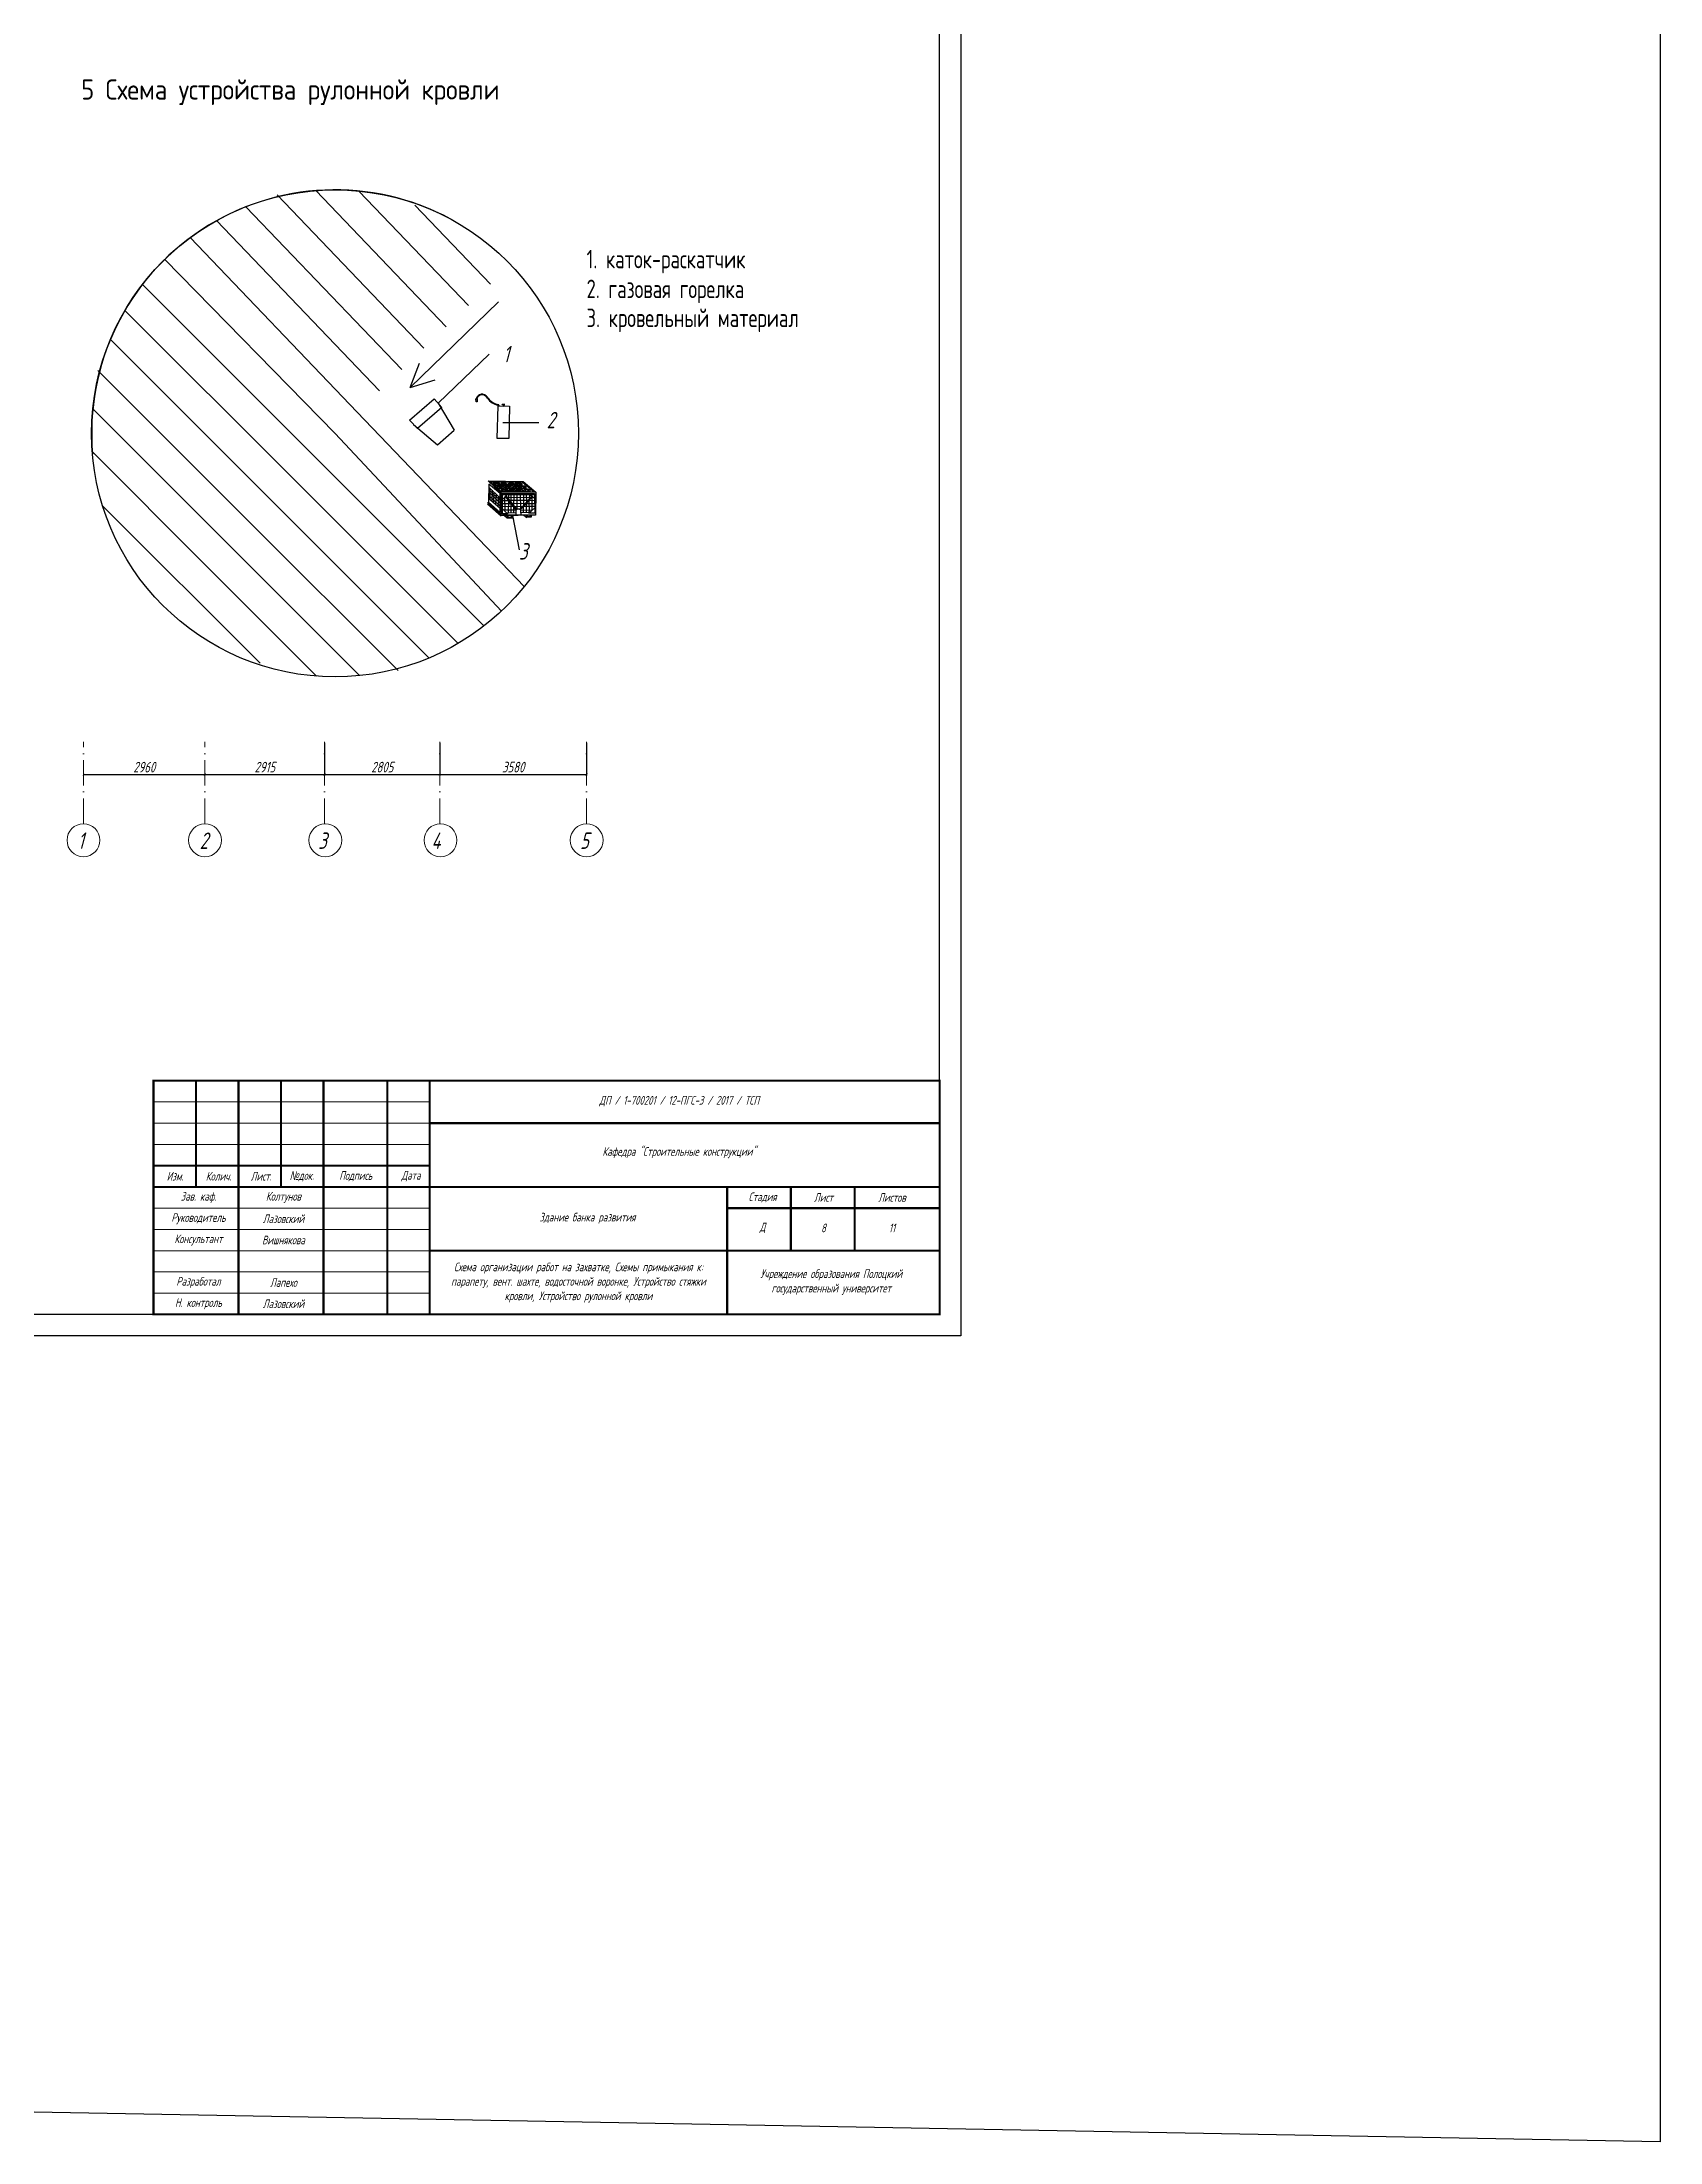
# Model space of a CAD drawing. Header units: millimetres. Extents: x 5763 to 12018931, y 39842 to 3600577.
# Drawn here: x 1169976 to 1246141, y 699059 to 797867 of the extents above; entities that cross this region are included whole.
import ezdxf

# ---------------------------------------------------------------- set-up
doc = ezdxf.new("R2010")
doc.units = ezdxf.units.MM
doc.linetypes.add('ACAD_ISO10W100', pattern=[18, 12, -3, 0, -3])
for name, color, linetype, lineweight in [('0.1 mm ISO', 7, 'Continuous', 9), ('0.4', 7, 'Continuous', 40), ('0.5 mm ISO', 7, 'Continuous', 50), ('Основная', 7, 'Continuous', 30)]:
    doc.layers.add(name, color=color, linetype=linetype, lineweight=lineweight)
doc.layers.add('KONTUR', color=7, linetype='Continuous')
doc.layers.add('Архитектура', color=7, linetype='Continuous')
doc.styles.add('MStandart', font='romans.shx', dxfattribs={"width": 0.85, "height": 3})
doc.styles.get("Standard").update_dxf_attribs({"font": 'romans.shx', "width": 0.7, "oblique": 15, "height": 500})
doc.styles.add('style1', font='romans.shx', dxfattribs={"width": 0.7})
doc.styles.add('VSSP_ROMANS07', font='romans.shx', dxfattribs={"width": 0.7, "oblique": 15, "height": 250})
doc.dimstyles.new('Копия ISO-25', dxfattribs={"dimtxt": 250, "dimasz": 100, "dimexe": 50, "dimexo": 50, "dimgap": 100, "dimtad": 1, "dimdec": 0, "dimtxsty": 'Standard', "dimblk": 'ARCHTICK', "dimcen": 50, "dimadec": 0, "dimazin": 0, "dimtfac": 1, "dimtdec": 0, "dimtmove": 0, "dimatfit": 3, "dimldrblk": 'ARCHTICK', "dimfxl": 1, "dimarcsym": 0})

# ---------------------------------------------------------------- blocks, each defined once
blk = doc.blocks.new('_ArchTick')
at = {"color": 0, "linetype": 'ByBlock', "const_width": 0.15}
blk.add_lwpolyline([(-0.5, -0.5), (0.5, 0.5)], dxfattribs=at)
blk = doc.blocks.new('*D409')
at = {"layer": 'Defpoints', "color": 0, "transparency": 16777216}
for p in [(1171927, 763399), (1177648, 763399), (1177648, 763399)]:
    blk.add_point(p, dxfattribs=at)
at = {"layer": 'Архитектура', "color": 0, "lineweight": -2, "transparency": 16777216}
for p, q in [((1171927, 763399), (1177648, 763399)), ((1171927, 763349), (1171927, 763349))]:
    blk.add_line(p, q, dxfattribs=at)
at = {"layer": 'Архитектура', "color": 0, "lineweight": -2, "transparency": 16777216, "xscale": 100, "yscale": 100, "zscale": 100, "rotation": 180}
blk.add_blockref('_ArchTick', (1171927, 763399), dxfattribs=at)
at = {"layer": 'Архитектура', "color": 0, "lineweight": -2, "transparency": 16777216, "xscale": 100, "yscale": 100, "zscale": 100}
blk.add_blockref('_ArchTick', (1177648, 763399), dxfattribs=at)
at = {"layer": 'Архитектура', "color": 0, "lineweight": 20, "transparency": 16777216, "insert": (1174787, 763749), "char_height": 500, "attachment_point": 5}
blk.add_mtext('2960', dxfattribs=at)
blk = doc.blocks.new('*D410')
at = {"layer": 'Defpoints', "color": 0, "transparency": 16777216}
for p in [(1177648, 763399), (1183281, 763399), (1183281, 763399)]:
    blk.add_point(p, dxfattribs=at)
at = {"layer": 'Архитектура', "color": 0, "lineweight": -2, "transparency": 16777216}
blk.add_line((1177648, 763399), (1183281, 763399), dxfattribs=at)
at = {"layer": 'Архитектура', "color": 0, "lineweight": -2, "transparency": 16777216, "xscale": 100, "yscale": 100, "zscale": 100, "rotation": 180}
blk.add_blockref('_ArchTick', (1177648, 763399), dxfattribs=at)
at = {"layer": 'Архитектура', "color": 0, "lineweight": -2, "transparency": 16777216, "xscale": 100, "yscale": 100, "zscale": 100}
blk.add_blockref('_ArchTick', (1183281, 763399), dxfattribs=at)
at = {"layer": 'Архитектура', "color": 0, "lineweight": 20, "transparency": 16777216, "insert": (1180464, 763749), "char_height": 500, "width": 611.53, "attachment_point": 5}
blk.add_mtext('2915', dxfattribs=at)
blk = doc.blocks.new('*D411')
at = {"layer": 'Defpoints', "color": 0, "transparency": 16777216}
for p in [(1183281, 764944), (1188699, 764944), (1188699, 763399)]:
    blk.add_point(p, dxfattribs=at)
at = {"layer": 'Архитектура', "color": 0, "lineweight": -2, "transparency": 16777216}
for p, q in [((1183281, 764894), (1183281, 763349)), ((1188699, 764894), (1188699, 763349)), ((1183281, 763399), (1188699, 763399))]:
    blk.add_line(p, q, dxfattribs=at)
at = {"layer": 'Архитектура', "color": 0, "lineweight": -2, "transparency": 16777216, "xscale": 100, "yscale": 100, "zscale": 100, "rotation": 180}
blk.add_blockref('_ArchTick', (1183281, 763399), dxfattribs=at)
at = {"layer": 'Архитектура', "color": 0, "lineweight": -2, "transparency": 16777216, "xscale": 100, "yscale": 100, "zscale": 100}
blk.add_blockref('_ArchTick', (1188699, 763399), dxfattribs=at)
at = {"layer": 'Архитектура', "color": 0, "lineweight": 20, "transparency": 16777216, "insert": (1185990, 763749), "char_height": 500, "attachment_point": 5}
blk.add_mtext('2805', dxfattribs=at)
blk = doc.blocks.new('*D412')
at = {"layer": 'Defpoints', "color": 0, "transparency": 16777216}
for p in [(1188699, 764944), (1195613, 764944), (1195613, 763399)]:
    blk.add_point(p, dxfattribs=at)
at = {"layer": 'Архитектура', "color": 0, "lineweight": -2, "transparency": 16777216}
for p, q in [((1188699, 764894), (1188699, 763349)), ((1195613, 764894), (1195613, 763349)), ((1188699, 763399), (1195613, 763399))]:
    blk.add_line(p, q, dxfattribs=at)
at = {"layer": 'Архитектура', "color": 0, "lineweight": -2, "transparency": 16777216, "xscale": 100, "yscale": 100, "zscale": 100, "rotation": 180}
blk.add_blockref('_ArchTick', (1188699, 763399), dxfattribs=at)
at = {"layer": 'Архитектура', "color": 0, "lineweight": -2, "transparency": 16777216, "xscale": 100, "yscale": 100, "zscale": 100}
blk.add_blockref('_ArchTick', (1195613, 763399), dxfattribs=at)
at = {"layer": 'Архитектура', "color": 0, "lineweight": 20, "transparency": 16777216, "insert": (1192156, 763749), "char_height": 500, "attachment_point": 5}
blk.add_mtext('3580', dxfattribs=at)

msp = doc.modelspace()

# ---------------------------------------------------------------- linework, layer by layer
for p, q in [((1246140.57295, 881636.17533), (1246140.57295, 699059.43604)), ((1187955.71367, 783462.9804), (1181046.12364, 790675.92012)), ((1189002.07823, 784465.33872), (1182862.80231, 790874.14546)), ((1190048.44279, 785467.69704), (1184887.16731, 790855.56648)), ((1186909.3491, 782460.62208), (1179576.80084, 790115.08905)), ((1191094.80735, 786470.05536), (1187526.41173, 790195.1132)), ((1184816.61998, 780455.90544), (1176955.06532, 788662.60362)), ((1185862.98454, 781458.26376), (1178195.41001, 789462.46556)), ((1183770.25542, 779453.54712), (1175755.83527, 787641.44341)), ((1183770.25542, 779453.54712), (1175755.83527, 787641.44341)), ((1182745.72287, 778428.88422), (1174709.23209, 786464.35264)), ((1191459.43851, 785646.0956), (1187310.80515, 781612.9627)), ((1181721.19032, 777404.22132), (1173882.99614, 785241.41837)), ((1180696.65777, 776379.55842), (1173200.9449, 783874.31773)), ((1187310.80515, 781612.9627), (1187753.9158, 782752.60266)), ((1188621.97011, 780871.93446), (1191033.74909, 783174.72135)), ((1179672.12522, 775354.89552), (1172608.7823, 782417.33989)), ((1187310.80515, 781612.9627), (1188479.57109, 781972.28495)), ((1178647.59267, 774330.23262), (1172371.70496, 780605.32195)), ((1187279.51072, 780074.65583), (1188442.32549, 781079.76585)), ((1188799.2687, 780666.81719), (1187651.77751, 779674.95251)), ((1188442.32549, 781079.76585), (1188799.2687, 780666.81719)), ((1188621.97011, 780871.93446), (1189377.61022, 779602.60471)), ((1190415.59182, 781077.53377), (1190393.3497, 781077.53377)), ((1190393.3497, 781077.53377), (1190463.62568, 781077.53377)), ((1190412.05848, 780940.99634), (1190393.3497, 781077.53377)), ((1190463.62568, 780940.99634), (1190412.05848, 780940.99634)), ((1190463.62568, 781077.53377), (1190463.62568, 780940.99634)), ((1190979.89409, 781106.16362), (1190938.39828, 781166.79027)), ((1191405.52636, 779205.69124), (1191443.59409, 780742.22474)), ((1191443.59409, 780742.22474), (1191444.63117, 780784.08434)), ((1191443.59409, 780742.22474), (1191989.26092, 780728.7058)), ((1191443.59409, 780742.22474), (1191691.55952, 780736.08138)), ((1191444.63117, 780784.08434), (1191478.08301, 780784.08434)), ((1191478.08301, 780784.08434), (1191469.90306, 780807.92194)), ((1191478.08301, 780784.08434), (1191477.02541, 780741.39648)), ((1191641.14209, 780806.21187), (1191641.14209, 780821.41607)), ((1191641.14209, 780821.41607), (1191770.08252, 780816.6424)), ((1191693.26502, 780804.92052), (1191641.14209, 780806.21187)), ((1191691.55952, 780736.08138), (1191693.26502, 780804.92052)), ((1191693.26502, 780804.92052), (1191722.13752, 780804.2052)), ((1191722.13752, 780804.2052), (1191720.43203, 780735.36606)), ((1191769.66472, 780805.35722), (1191722.13752, 780804.2052)), ((1191770.08252, 780816.6424), (1191769.66472, 780805.35722)), ((1191989.26092, 780728.7058), (1191951.69484, 779212.42075)), ((1184816.61998, 780455.90544), (1192678.17464, 772249.20726)), ((1187651.77751, 779674.95251), (1187279.51072, 780074.65583)), ((1187651.77751, 779674.95251), (1187466.86748, 779873.49063)), ((1187466.86748, 779873.49063), (1188588.81549, 778912.5418)), ((1188588.81549, 778912.5418), (1189377.61022, 779602.60471)), ((1191662.56435, 779961.12519), (1193363.61989, 779961.12519)), ((1183770.25542, 779453.54712), (1191606.46151, 771094.9318)), ((1191951.69484, 779212.42075), (1191405.52636, 779205.69124)), ((1177623.06013, 773305.56972), (1172346.93542, 778581.02323)), ((1182745.72287, 778428.88422), (1190782.21364, 770393.4158)), ((1181721.19032, 777404.22132), (1189559.3845, 769567.02427)), ((1172831.78506, 776047.17015), (1180246.3275, 768633.57095)), ((1180696.65777, 776379.55842), (1188192.37064, 768884.79911)), ((1179672.12522, 775354.89552), (1186735.46814, 768292.45115)), ((1192121.35612, 775590.23889), (1192445.01398, 773977.79406)), ((1178647.59267, 774330.23262), (1184923.48039, 768055.14329)), ((1177623.06013, 773305.56972), (1182899.18483, 768030.11621)), ((1246140.57295, 699059.43604), (797416.99072, 707300.74709))]:
    msp.add_line(p, q)
at = {"ltscale": 150}
msp.add_line((1212227.99966, 748997.86706), (1212227.99966, 795477.86706), dxfattribs=at)
at = {"ltscale": 100}
for radius in [11456.76, 11456.59363]:
    msp.add_circle((1183770.25542, 779453.54712), radius, dxfattribs=at)
msp.add_arc((1183770.25542, 779453.54712), 11456.59363, 61.6045100167, 184.893735519, dxfattribs=at)
for centre, radius, start, end in [((1190697.52286, 781001.92347), 291.89387, 33.7181698771, 164.9872777198), ((1190694.48862, 781002.07745), 265.33893, 22.1108671598, 163.4783799868), ((1191574.69984, 781549.4477), 776.33687, 215.1991893062, 260.3550906583), ((1191599.97173, 781573.2853), 776.33687, 216.9917284617, 260.3550906583)]:
    msp.add_arc(centre, radius, start, end)
at = {"layer": '0.1 mm ISO'}
for p, q in [((1188227.99966, 747997.86706), (1175227.99966, 747997.86706)), ((1188227.99966, 746997.86706), (1175227.99966, 746997.86706)), ((1188227.99966, 745997.86706), (1175227.99966, 745997.86706)), ((1188227.99966, 742997.86706), (1175227.99966, 742997.86706)), ((1188227.99966, 741997.86706), (1175227.99966, 741997.86706)), ((1188227.99966, 740997.86706), (1175227.99966, 740997.86706)), ((1188227.99966, 739997.86706), (1175227.99966, 739997.86706)), ((1188227.99966, 738997.86706), (1175227.99966, 738997.86706))]:
    msp.add_line(p, q, dxfattribs=at)
at = {"layer": '0.4', "color": 7, "lineweight": 25}
for p, q in [((1190978.87042, 777217.43231), (1191611.77589, 776628.53366)), ((1190978.87042, 777217.43231), (1192624.1892, 777190.84093)), ((1191017.74227, 777066.09702), (1190996.40135, 776213.66305)), ((1191008.64235, 776702.61293), (1191542.73562, 776174.81527)), ((1191011.40577, 776812.994), (1191542.73562, 776296.67813)), ((1191014.18659, 776924.07026), (1191542.73562, 776404.76649)), ((1191542.73562, 776622.36617), (1191017.74227, 777066.09702)), ((1191064.08207, 776875.04754), (1191052.01253, 776354.75977)), ((1191629.18552, 776681.65851), (1191065.56568, 777178.22259)), ((1191065.56568, 777178.22259), (1192597.2601, 777156.81836)), ((1191161.48504, 776779.34833), (1191151.68904, 776268.0583)), ((1191248.73189, 776693.62758), (1191225.6974, 776203.68371)), ((1191523.92909, 777047.51571), (1191533.21372, 776983.97413)), ((1191572.02002, 777049.04259), (1191570.76078, 776986.24014)), ((1191607.7867, 776766.67151), (1191603.74505, 776704.07224)), ((1193162.36589, 776683.52613), (1191629.18552, 776681.65851)), ((1191709.36122, 776911.66709), (1191705.3802, 776846.67595)), ((1191771.11693, 776918.64726), (1191773.8005, 776849.83199)), ((1191900.89151, 776768.1005), (1191900.99641, 776681.98962)), ((1191912.49423, 777048.01076), (1191906.70603, 776996.32021)), ((1191962.37916, 776766.35362), (1191962.48184, 776682.06451)), ((1192052.38559, 776900.56185), (1192055.92378, 776822.26275)), ((1192123.13606, 776898.96764), (1192118.24163, 776832.14665)), ((1192189.12693, 777063.89388), (1192201.39807, 776963.50295)), ((1192246.27423, 776768.08908), (1192246.3786, 776682.41034)), ((1192260.25681, 777056.18765), (1192256.86121, 776991.01986)), ((1192299.19605, 776729.71451), (1192299.2536, 776682.47475)), ((1192409.39847, 776908.97475), (1192409.70328, 776827.98714)), ((1192449.43068, 776907.11891), (1192451.29621, 776827.96536)), ((1192559.98018, 777070.60052), (1192561.99113, 776990.79822)), ((1192594.41671, 776737.40879), (1192594.48319, 776682.83438)), ((1192597.2601, 777156.81836), (1193162.36589, 776683.52613)), ((1192624.1892, 777190.84093), (1193226.70019, 776688.93459)), ((1192648.2927, 776731.37074), (1192648.35174, 776682.9)), ((1192747.933, 776913.15385), (1192748.65292, 776830.9716)), ((1192940.8833, 776760.08855), (1192940.9769, 776683.25645)), ((1193226.70019, 776688.93459), (1193209.365, 775643.04559)), ((1190950.39472, 776130.93546), (1191593.13945, 775580.00766)), ((1190952.04843, 776194.03329), (1191592.62765, 775624.41046)), ((1190996.40135, 776213.66305), (1191542.73562, 775727.26438)), ((1191001.04366, 776399.09395), (1191542.73562, 775927.91482)), ((1191004.12429, 776522.14544), (1191542.73562, 776027.84604)), ((1191357.6654, 776586.5995), (1191327.93683, 776114.75294)), ((1191463.85807, 776482.26432), (1191432.34183, 776023.93849)), ((1191542.73562, 775727.26438), (1191542.73562, 776622.36617)), ((1191592.62765, 775624.41046), (1191611.77589, 776628.53366)), ((1191592.62765, 775624.41046), (1193209.365, 775643.04559)), ((1191611.77589, 776628.53366), (1193162.95586, 776629.45403)), ((1191652.49209, 775667.6163), (1191660.49528, 776571.47916)), ((1191886.28286, 775667.6163), (1191652.49209, 775667.6163)), ((1191654.54285, 775899.22427), (1191886.28286, 775667.6163)), ((1191655.51539, 776009.06178), (1192145.42145, 776026.56328)), ((1191656.76226, 776149.88028), (1192040.27921, 776157.21489)), ((1191658.07937, 776298.63184), (1191925.15972, 776300.26439)), ((1191658.45329, 776340.86145), (1191873.04962, 776572.62393)), ((1191660.49528, 776571.47916), (1193163.22451, 776579.57256)), ((1191703.12213, 775850.67266), (1192281.8308, 775857.0586)), ((1191755.04703, 776445.18199), (1191761.6002, 775851.31796)), ((1191783.66459, 776476.08875), (1192296.89382, 775838.34102)), ((1191815.49234, 776510.46249), (1192323.84867, 775865.72003)), ((1191871.57586, 776439.33241), (1192988.61286, 776447.27227)), ((1192278.04294, 775709.99879), (1191886.28286, 775705.19624)), ((1191886.28286, 775705.19624), (1191886.28286, 775667.6163)), ((1191933.01977, 776290.49737), (1191926.92083, 775705.69442)), ((1191938.98813, 776572.97906), (1191934.09684, 776360.03777)), ((1191979.14094, 776302.90887), (1192858.30456, 776304.86576)), ((1192047.28049, 776148.51496), (1192052.69009, 775707.23621)), ((1192051.39462, 776573.58446), (1192047.50332, 776216.20565)), ((1192090.87256, 776161.20093), (1192720.18857, 776153.92666)), ((1192170.86152, 775994.951), (1192174.3703, 775708.72788)), ((1192188.98853, 776574.32552), (1192172.48126, 776057.69756)), ((1192204.47435, 776017.12109), (1192606.14063, 776029.29017)), ((1192342.83693, 775885.00708), (1192276.79888, 775817.92988)), ((1192276.79888, 775817.92988), (1192278.93828, 775632.32114)), ((1192324.99616, 776575.05803), (1192324.99616, 775885.00708)), ((1192453.61068, 775885.00708), (1192342.83693, 775885.00708)), ((1192511.12724, 775833.90084), (1192453.61068, 775885.00708)), ((1193042.34127, 776505.98898), (1192464.92001, 775874.9582)), ((1193074.64149, 776479.53036), (1192492.69846, 775850.2757)), ((1192492.82672, 776575.96193), (1192497.82929, 775910.92288)), ((1192505.84797, 775838.59173), (1193071.89522, 775850.73137)), ((1192514.37759, 775721.161), (1192511.12724, 775833.90084)), ((1192897.09825, 775725.58044), (1192514.37759, 775721.161)), ((1192514.37759, 775721.161), (1192515.37018, 775635.04634)), ((1192627.90857, 775996.47831), (1192631.07222, 775722.50852)), ((1192637.91149, 776576.74333), (1192635.47798, 776061.35129)), ((1192657.3281, 776028.28963), (1193166.17885, 776031.0302)), ((1192657.3281, 776028.28963), (1192657.3281, 776028.28963)), ((1192770.3796, 776150.53216), (1193165.52378, 776152.66032)), ((1192770.3796, 776150.53216), (1192775.30295, 775724.17402)), ((1192770.99993, 776577.46011), (1192779.03913, 776218.24108)), ((1192894.76583, 776285.03091), (1192904.15711, 775847.134)), ((1192904.15711, 775847.134), (1192897.09825, 775725.58044)), ((1192897.25001, 775697.40319), (1192897.09825, 775725.58044)), ((1193166.70162, 775933.9658), (1192897.25001, 775697.40319)), ((1193167.96785, 775698.86122), (1192897.25001, 775697.40319)), ((1192910.49804, 776302.04214), (1193164.71186, 776303.41128)), ((1192919.63954, 776578.26066), (1192913.64914, 776365.34869)), ((1192953.8881, 776578.44511), (1193164.15825, 776406.20299)), ((1193027.64844, 776428.71681), (1193028.09534, 775876.57279)), ((1193028.09534, 775876.57279), (1193028.66942, 775849.80433)), ((1193162.95586, 776629.45403), (1193167.96785, 775698.86122)), ((1193209.365, 775643.04559), (1193209.73068, 775611.32005)), ((1191593.13945, 775580.00766), (1191592.62765, 775624.41046)), ((1193209.73068, 775611.32005), (1191593.13945, 775580.00766)), ((1191749.08252, 775583.02818), (1191866.32864, 775480.2481)), ((1191866.32864, 775480.2481), (1191866.32864, 775585.29917)), ((1191866.32864, 775480.2481), (1192119.43679, 775475.9958)), ((1191908.31729, 775586.11246), (1191906.96213, 775519.63155)), ((1191906.96213, 775519.63155), (1192076.84317, 775516.65329)), ((1192076.84317, 775516.65329), (1192075.43509, 775589.34943)), ((1192119.43679, 775475.9958), (1192121.35612, 775590.23889)), ((1192661.25407, 775600.69639), (1192797.92434, 775499.79712)), ((1192797.92434, 775580.16691), (1192797.47559, 775603.33492)), ((1192797.92434, 775499.79712), (1192797.92434, 775580.16691)), ((1193005.71508, 775503.24901), (1192797.92434, 775503.24901)), ((1192826.01784, 775603.88776), (1192826.07197, 775537.78244)), ((1192826.07197, 775537.78244), (1192959.65055, 775537.78244)), ((1192959.65055, 775537.78244), (1192959.65055, 775606.47615)), ((1192999.81437, 775607.2541), (1193005.71508, 775503.24901))]:
    msp.add_line(p, q, dxfattribs=at)
for points in [[(1191325.51363, 777038.50048), (1191312.09319, 777053.70412), (1191309.408, 777082.32651), (1191312.98917, 777090.37611), (1191329.09204, 777100.21473), (1191343.40846, 777110.94684), (1191360.40732, 777116.31185), (1191389.04016, 777112.73587), (1191404.24981, 777105.57975), (1191416.77702, 777097.53015), (1191430.19746, 777085.9025), (1191435.56509, 777078.74845), (1191441.82869, 777067.1208), (1191439.1435, 777036.71145), (1191427.51227, 777019.71878), (1191405.14579, 777015.24517), (1191372.93453, 777017.92975), (1191362.19928, 777022.40129), (1191348.77609, 777025.97934), (1191312.98917, 777030.45088), (1191291.51316, 777039.39396), (1191282.56712, 777063.54274), (1191282.56712, 777077.85291), (1191290.61994, 777090.37611), (1191304.04037, 777102.00169), (1191322.83119, 777110.94684), (1191350.5653, 777117.2074), (1191371.14533, 777117.2074), (1191411.4094, 777120.78546), (1191440.93547, 777112.73587), (1191444.51388, 777110.05129), (1191457.93432, 777101.10821), (1191471.35476, 777079.64193), (1191472.25074, 777067.1208), (1191452.5667, 777035.81797), (1191443.6179, 777024.19031), (1191397.9862, 777014.35169), (1191355.0397, 777008.9846), (1191312.98917, 777015.24517), (1191287.04152, 777017.92975), (1191269.14668, 777025.97934), (1191248.56665, 777043.86756), (1191236.0422, 777073.38137), (1191240.51384, 777110.94684), (1191257.51545, 777129.72854), (1191289.72395, 777140.46064), (1191316.56759, 777140.46064), (1191346.98688, 777141.35619), (1191394.40779, 777143.14522), (1191465.09115, 777137.77813), (1191472.25074, 777134.20007), (1191484.7752, 777126.15048), (1191504.45924, 777107.36878), (1191510.72285, 777096.63667), (1191519.67165, 777085.00902), (1191525.03927, 777077.85291), (1191524.14329, 777051.02161), (1191523.25006, 777028.66185), (1191516.98646, 777015.24517), (1191499.09162, 777003.61959), (1191479.40758, 776993.78096), (1191392.61858, 776978.57525), (1191329.09204, 776986.62485), (1191298.67275, 776995.56999), (1191275.4344, 776993.32267)], [(1191507.72062, 776849.27707), (1191444.25474, 776864.24493), (1191426.42606, 776881.35343), (1191418.58277, 776907.01617), (1191414.30411, 776931.25182), (1191416.44344, 776941.23108), (1191425.71479, 776956.91249), (1191447.81937, 776969.03238), (1191487.04135, 776976.15954), (1191502.72793, 776979.72312), (1191518.41727, 776981.86169), (1191552.6438, 776986.13881), (1191576.17644, 776986.13881), (1191609.6917, 776984.00025), (1191631.085, 776979.01165), (1191651.053, 776977.58456), (1191668.16489, 776974.02098), (1191677.43624, 776968.31884), (1191695.97618, 776951.92389), (1191707.38687, 776934.10392), (1191710.23747, 776923.41111), (1191708.81217, 776907.01617), (1191705.24754, 776874.93774), (1191681.00087, 776860.68135), (1191658.18227, 776855.69275), (1191628.23164, 776847.84998), (1191569.75845, 776842.14784), (1191516.27794, 776843.57286), (1191505.58129, 776848.56353)], [(1191490.76863, 776918.24465), (1191495.85781, 776945.71503), (1191522.321, 776958.9435), (1191544.71229, 776958.9435), (1191609.85159, 776963.01173), (1191633.26017, 776942.66437), (1191637.33207, 776922.31495), (1191628.17099, 776906.03582), (1191605.7797, 776889.75669), (1191573.21005, 776885.68639), (1191548.78419, 776883.65331), (1191510.10531, 776889.75669), (1191488.73131, 776906.03582), (1191490.76863, 776919.26222)], [(1191691.08826, 777019.61743), (1191662.40855, 777045.55732), (1191656.94443, 777055.11466), (1191667.87266, 777089.24685), (1191708.84525, 777087.88181), (1191742.98907, 777086.5147), (1191760.74331, 777078.32446), (1191775.76825, 777075.59439), (1191788.05837, 777060.57482), (1191786.69372, 777045.55732), (1191781.22961, 777038.73212), (1191741.62167, 777026.4447), (1191722.50278, 777018.25239), (1191676.06608, 777020.98247), (1191637.82554, 777031.90485), (1191622.80061, 777045.55732), (1191622.80061, 777060.57482), (1191636.45814, 777093.34197), (1191648.75102, 777108.35947), (1191674.70143, 777116.55177), (1191691.08826, 777120.64689), (1191726.59949, 777126.10911), (1191747.08578, 777117.91681), (1191763.47537, 777113.82169), (1191777.1329, 777112.45458), (1191807.18001, 777105.62939), (1191820.83754, 777100.16923), (1191826.30166, 777098.80212), (1191829.03096, 777094.70701), (1191861.81013, 777060.57482), (1191864.54219, 777049.6545), (1191854.98137, 777016.88735), (1191842.69125, 777001.86985), (1191818.10549, 776995.04259), (1191794.88713, 776984.12021), (1191758.01125, 776981.39013), (1191708.84525, 776981.39013), (1191660.54978, 776976.39772), (1191629.62937, 777015.52231), (1191606.41102, 777038.73212), (1191573.6346, 777045.55732), (1191574.99925, 777070.13216), (1191596.8502, 777100.16923), (1191632.36143, 777120.64689), (1191673.33402, 777120.64689)], [(1191625.13568, 776753.66227), (1191605.18421, 776784.88237), (1191613.86008, 776796.15636), (1191634.67996, 776822.17277), (1191658.10232, 776835.182), (1191690.20054, 776843.85414), (1191717.09656, 776848.18917), (1191730.10898, 776849.05577), (1191754.39975, 776849.92443), (1191769.14625, 776849.92443), (1191873.25114, 776824.77461), (1191903.6153, 776790.95266), (1191898.41033, 776759.73256), (1191886.26356, 776733.71615), (1191855.03375, 776725.04401), (1191806.4522, 776708.5684), (1191775.21963, 776705.09789), (1191720.5647, 776707.69974), (1191672.85157, 776723.31083), (1191641.619, 776727.64586), (1191612.99167, 776748.45857), (1191607.7867, 776766.67151)], [(1191685.86399, 776751.06042), (1191667.6466, 776769.27336), (1191668.51225, 776789.21948), (1191674.58564, 776800.49346), (1191688.46647, 776819.57092), (1191716.22815, 776824.77461), (1191745.72389, 776823.90802), (1191767.41218, 776826.50987), (1191793.43978, 776825.64121), (1191815.99372, 776823.03936), (1191839.41884, 776817.83773), (1191847.22629, 776811.76538), (1191855.03375, 776794.4211), (1191851.56285, 776762.33441), (1191830.74297, 776751.06042), (1191800.37882, 776744.12354), (1191766.54376, 776741.52169), (1191745.72389, 776742.38829), (1191701.4789, 776743.25695), (1191687.59806, 776750.19383)], [(1191870.83061, 776884.82807), (1191844.03384, 776901.97172), (1191846.17868, 776921.25601), (1191856.89463, 776937.32831), (1191872.9727, 776951.25792), (1191899.76946, 776960.90006), (1191926.56623, 776958.75736), (1191952.29058, 776953.40062), (1191960.86444, 776945.8991), (1191965.15137, 776930.90022), (1191963.00653, 776910.54252), (1191957.64993, 776894.47021), (1191941.57187, 776880.54268), (1191916.91995, 776877.32863), (1191887.97833, 776877.32863), (1191846.17868, 776876.25728), (1191823.66885, 776886.97077), (1191796.87208, 776912.68522), (1191802.23143, 776939.47101), (1191811.87772, 776957.68601), (1191824.74127, 776957.68601), (1191886.90867, 776988.7572), (1191919.06203, 776983.40046), (1191948.00089, 776982.32911), (1191965.15137, 776981.25776), (1192010.16829, 776975.90101), (1192039.10714, 776953.40062), (1192048.75618, 776939.47101), (1192051.97069, 776924.47212), (1192049.82585, 776893.39886), (1192023.03184, 776875.18593), (1191986.58879, 776862.32767), (1191943.71396, 776855.89958), (1191901.91431, 776853.75688), (1191853.68013, 776854.82823), (1191815.09499, 776874.11251), (1191782.93886, 776898.75561), (1191769.00565, 776938.39966), (1191782.93886, 776964.11411), (1191799.03896, 776985.90702), (1191833.53974, 776998.38259), (1191907.27366, 776996.25665)], [(1192003.17411, 777035.88829), (1191998.53154, 777038.78796), (1191997.3709, 777057.9316), (1191997.3709, 777073.01322), (1192006.07709, 777081.1352), (1192034.51144, 777086.93662), (1192055.40299, 777089.8363), (1192081.51606, 777089.25719), (1192098.92569, 777085.77634), (1192109.37146, 777083.45577), (1192120.39618, 777078.81464), (1192126.19939, 777071.85501), (1192127.36004, 777061.99156), (1192125.62045, 777050.9699), (1192115.17467, 777039.36914), (1192084.41904, 777021.38578), (1192073.97327, 777019.64639), (1192049.01809, 777018.4861), (1192015.36223, 777017.32582), (1191981.12467, 777020.2255), (1191963.71504, 777033.56772), (1191961.39376, 777062.57274), (1191970.67889, 777084.61606), (1192007.23773, 777101.43913), (1192032.77186, 777110.71933), (1192063.52749, 777115.94164), (1192100.66527, 777120.58071), (1192126.78109, 777121.16188), (1192140.1271, 777118.84131), (1192161.01865, 777107.24055), (1192170.30379, 777102.01824), (1192180.74956, 777088.09691), (1192185.39213, 777076.49407), (1192191.19534, 777041.10853), (1192184.81043, 777021.38578), (1192138.96645, 777003.9836), (1192120.39618, 776998.18218), (1192071.07028, 776983.10056), (1192006.9983, 776977.04883), (1191970.09719, 776994.12222), (1191935.85964, 777013.84497), (1191914.96808, 777039.36914), (1191913.2285, 777065.47241), (1191935.27794, 777092.15686), (1191953.84821, 777103.7597), (1191978.22169, 777111.30051), (1192031.61121, 777125.80301), (1192067.00941, 777128.12358), (1192096.6044, 777128.12358), (1192116.91426, 777126.9633)], [(1192050.55091, 776726.2043), (1192022.28473, 776748.81018), (1192024.17042, 776765.76355), (1192034.5335, 776784.60109), (1192048.66796, 776795.90403), (1192063.74252, 776801.55447), (1192077.87699, 776801.55447), (1192106.14317, 776802.49759), (1192133.4665, 776802.49759), (1192152.31246, 776801.55447), (1192165.50408, 776794.01986), (1192171.15566, 776788.36943), (1192171.15566, 776749.75122), (1192163.61838, 776732.79785), (1192124.04628, 776722.43803), (1192088.24006, 776720.55386), (1192032.65055, 776721.49491), (1192010.97881, 776722.43803), (1191985.53842, 776731.8568), (1191966.69522, 776752.57851), (1191963.86667, 776783.66004), (1191982.71263, 776804.37969), (1192006.26732, 776814.74157), (1192043.01363, 776822.27618), (1192056.20524, 776822.27618), (1192099.54874, 776831.69495), (1192145.71527, 776827.92661), (1192188.11592, 776819.45096), (1192216.3821, 776812.85741), (1192233.34235, 776803.43864), (1192242.76533, 776788.36943), (1192242.76533, 776742.21662), (1192234.2852, 776723.37908), (1192212.61346, 776712.07614), (1192184.34728, 776703.60049), (1192126.88314, 776682.26478), (1192076.93414, 776692.29755), (1192031.7077, 776704.54154), (1192009.09311, 776708.30987), (1192003.44153, 776713.96031)], [(1192212.3488, 776883.70502), (1192181.17136, 776910.71625), (1192190.52542, 776929.41522), (1192202.9975, 776939.804), (1192238.33229, 776955.3882), (1192260.15566, 776955.3882), (1192275.74576, 776951.23103), (1192302.76583, 776942.92084), (1192315.23791, 776939.804), (1192320.43461, 776910.71625), (1192318.35593, 776889.9387), (1192304.84451, 776878.51166), (1192285.09706, 776875.39482), (1192230.01757, 776865.00605), (1192188.44674, 776861.88921), (1192127.13122, 776876.43308), (1192122.97386, 776897.21063), (1192134.40659, 776926.29838), (1192163.50535, 776954.34787), (1192202.9975, 776963.69839), (1192247.68634, 776968.89381), (1192290.29376, 776970.97033), (1192324.58921, 776969.93207), (1192350.5727, 776969.93207), (1192383.82881, 776965.77697), (1192404.61285, 776952.27136), (1192411.88823, 776919.02644), (1192404.61285, 776900.32747), (1192376.55343, 776883.70502), (1192355.7694, 776873.31624), (1192305.88385, 776849.42185), (1192281.9818, 776847.34533), (1192242.48965, 776843.18817), (1192220.66351, 776843.18817)], [(1192368.07055, 777015.54507), (1192336.09362, 777039.28848), (1192336.09362, 777044.76932), (1192347.97022, 777067.59856), (1192371.7234, 777094.08446), (1192395.47658, 777096.82282), (1192422.88538, 777094.99656), (1192445.72328, 777089.51779), (1192456.68735, 777069.42689), (1192462.168, 777055.72686), (1192461.25548, 777039.28848), (1192425.6257, 777023.76426), (1192402.78504, 777011.89048), (1192358.019, 777002.7592), (1192337.92143, 777008.23797), (1192319.6489, 777031.06929), (1192314.16824, 777061.2077), (1192334.26582, 777093.1703), (1192358.019, 777109.60868), (1192393.64878, 777109.60868), (1192424.71042, 777108.69659), (1192450.29141, 777104.12991), (1192473.13207, 777095.91072), (1192480.44053, 777084.03695), (1192482.26834, 777070.33898), (1192482.26834, 777035.63596), (1192441.15515, 776998.19252), (1192396.38911, 776999.10668), (1192333.3533, 776999.10668), (1192301.37637, 777013.71881), (1192270.31473, 777034.7218), (1192260.26594, 777080.38443), (1192287.67473, 777117.82788), (1192329.69769, 777124.22081), (1192376.29153, 777126.96123), (1192401.87252, 777127.87332), (1192456.68735, 777127.87332), (1192487.74899, 777127.87332), (1192517.89811, 777107.78243), (1192539.82349, 777101.38949), (1192558.09602, 777076.73192), (1192559.92107, 777042.94099), (1192517.89811, 777010.06423), (1192490.48932, 777000.93294), (1192449.37889, 776993.62584), (1192411.92131, 776989.05917)], [(1192441.91604, 776733.2963), (1192416.72653, 776738.33246), (1192409.6717, 776742.36347), (1192384.47943, 776773.58978), (1192386.4947, 776795.74891), (1192411.68697, 776803.80678), (1192439.90077, 776804.81402), (1192462.07151, 776802.79955), (1192483.23048, 776802.79955), (1192506.40748, 776798.77061), (1192518.49911, 776782.65488), (1192515.47758, 776773.58978), (1192504.39221, 776746.3924), (1192485.24576, 776735.31076), (1192451.99516, 776720.20226), (1192399.59535, 776723.22396), (1192371.38155, 776729.26736), (1192355.25662, 776749.4141), (1192359.28716, 776791.71998), (1192374.40308, 776820.93182), (1192408.66269, 776827.98246), (1192451.99516, 776827.98246), (1192483.23048, 776828.98969), (1192521.5234, 776825.96799), (1192558.80729, 776815.89565), (1192592.06065, 776797.76338), (1192598.10646, 776782.65488), (1192597.09745, 776742.36347), (1192577.95375, 776721.20949), (1192548.73094, 776709.12269), (1192513.46231, 776700.05552), (1192465.09304, 776694.01212), (1192417.73279, 776695.01935), (1192377.42736, 776699.04829), (1192344.17401, 776702.06999), (1192309.91164, 776717.18056), (1192293.78947, 776741.35623), (1192293.78947, 776773.58978), (1192312.93592, 776799.77785), (1192335.10391, 776816.90289), (1192369.36352, 776824.96076)], [(1192590.30452, 776866.61721), (1192556.41709, 776893.43609), (1192546.53371, 776904.02135), (1192539.47337, 776928.01502), (1192539.47337, 776954.83391), (1192569.83201, 776968.24232), (1192598.07062, 776971.06547), (1192631.2523, 776966.83178), (1192657.37364, 776959.0676), (1192678.55466, 776947.06973), (1192684.90649, 776929.42763), (1192679.96618, 776908.25504), (1192668.66853, 776896.96451), (1192651.72481, 776891.31821), (1192638.31264, 776884.96664), (1192622.07468, 776881.43822), (1192610.77979, 776881.43822), (1192562.77167, 776881.43822), (1192519.70662, 776887.08452), (1192502.05714, 776907.54977), (1192497.81984, 776943.54131), (1192513.35204, 776971.06547), (1192532.41303, 776985.17914), (1192570.53777, 776990.82544), (1192611.48555, 776989.4149), (1192661.61094, 776988.70756), (1192689.84955, 776981.65072), (1192711.02782, 776969.65286), (1192725.85426, 776961.89075), (1192737.85767, 776949.89288), (1192746.32953, 776921.66345), (1192747.74105, 776906.8445), (1192727.26578, 776889.20033), (1192699.02717, 776878.61507), (1192667.96277, 776863.79406), (1192633.36958, 776855.32668), (1192584.6557, 776853.2088), (1192544.41644, 776863.08879), (1192484.40767, 776877.9098), (1192451.22599, 776904.72662), (1192439.92834, 776930.83817), (1192459.69785, 776964.00863), (1192479.4646, 776988.70756), (1192504.17442, 776995.05913), (1192526.05845, 776995.05913), (1192539.47337, 776997.88228)], [(1192861.80926, 776713.99133), (1192829.03285, 776706.0224), (1192786.51366, 776705.13512), (1192726.27882, 776706.9076), (1192711.2208, 776727.27358), (1192712.10576, 776755.60848), (1192727.16653, 776796.34043), (1192766.14039, 776820.2493), (1192810.43225, 776822.90492), (1192827.26294, 776813.16557), (1192852.06373, 776801.65374), (1192864.46689, 776786.60108), (1192865.35184, 776772.43363), (1192845.86353, 776733.4721), (1192807.77463, 776725.50316), (1192762.59782, 776729.04399), (1192741.33684, 776746.75434), (1192737.79426, 776778.63215), (1192758.16753, 776806.96706), (1192778.54355, 776821.13451), (1192806.00196, 776824.67741), (1192848.52116, 776822.90492), (1192872.43975, 776816.7064), (1192893.69797, 776814.05078), (1192920.27419, 776804.31143), (1192935.33221, 776786.60108), (1192940.64745, 776756.49369), (1192922.92905, 776721.07506), (1192888.38273, 776713.10612), (1192855.60907, 776699.82388), (1192815.75815, 776683.10392), (1192749.30971, 776698.9366), (1192681.10201, 776716.64695), (1192634.15528, 776749.40997), (1192636.81291, 776781.28777), (1192665.15903, 776794.57002), (1192720.96358, 776821.13451), (1192772.34059, 776835.30196), (1192799.80176, 776836.18717), (1192826.37523, 776835.30196)]]:
    msp.add_spline(points, degree=3, dxfattribs=at)
at = {"layer": '0.5 mm ISO', "const_width": 100}
for points in [[(1175227.99966, 748997.86706), (1175227.99966, 737997.86706), (1212227.99966, 737997.86706), (1212227.99966, 748997.86706), (1175227.99966, 748997.86706)], [(1177227.99966, 748997.86706), (1177227.99966, 743997.86706)], [(1179227.99966, 748997.86706), (1179227.99966, 737997.86706)], [(1181227.99966, 748997.86706), (1181227.99966, 743997.86706)], [(1183227.99966, 748997.86706), (1183227.99966, 737997.86706)], [(1186227.99966, 748997.86706), (1186227.99966, 737997.86706)], [(1188227.99966, 748997.86706), (1188227.99966, 737997.86706)], [(1188227.99966, 746997.86706), (1212227.99966, 746997.86706)], [(1175227.99966, 744997.86706), (1188227.99966, 744997.86706)], [(1175227.99966, 743997.86706), (1188227.99966, 743997.86706)], [(1188227.99966, 743997.86706), (1212227.99966, 743997.86706)], [(1202227.99966, 743997.86706), (1202227.99966, 737997.86706)], [(1205227.99966, 743997.86706), (1205227.99966, 740997.86706)], [(1208227.99966, 743997.86706), (1208227.99966, 740997.86706)], [(1202227.99966, 742997.86706), (1212227.99966, 742997.86706)], [(1188227.99966, 740997.86706), (1212227.99966, 740997.86706)]]:
    msp.add_lwpolyline(points, dxfattribs=at)
at = {"layer": 'KONTUR'}
for p, q in [((1213227.99966, 855797.86706), (1213227.99966, 736997.86706)), ((1213227.99966, 736997.86706), (1045027.99966, 736997.86706))]:
    msp.add_line(p, q, dxfattribs=at)
at = {"layer": 'Архитектура', "color": 7, "linetype": 'ACAD_ISO10W100', "lineweight": 20, "ltscale": 100}
for p, q in [((1171927.09231, 761080.22732), (1171927.09231, 764944.22712)), ((1177647.56155, 761080.22732), (1177647.56155, 764944.22712)), ((1183280.8899, 761080.22732), (1183280.8899, 764944.22712)), ((1188698.78742, 761080.22732), (1188698.78742, 764944.22712)), ((1195613.41542, 761080.22732), (1195613.41542, 764944.22712))]:
    msp.add_line(p, q, dxfattribs=at)
at = {"layer": 'Архитектура', "color": 7, "lineweight": 20}
for centre in [(1171927.09231, 760307.42732), (1171927.09231, 760307.42732), (1177647.56155, 760307.42732), (1177647.56155, 760307.42732), (1183312.76725, 760307.42732), (1188734.60031, 760307.42732), (1195613.41542, 760307.42732), (1195613.41542, 760307.42732)]:
    msp.add_circle(centre, 772.8, dxfattribs=at)
at = {"layer": 'Основная'}
for q in [(1212227.99966, 854797.86706), (1046627.99966, 737997.86706)]:
    msp.add_line((1212227.99966, 737997.86706), q, dxfattribs=at)

# ---------------------------------------------------------------- texts
at = {"color": 7, "lineweight": 18, "ltscale": 0.5, "style": 'MStandart', "width": 0.85}
msp.add_text('5 Схема устройства рулонной кровли', height=946.68, dxfattribs=at).set_placement((1171825.29691, 795158.66298))
at = {"color": 7, "ltscale": 0.5, "style": 'style1', "width": 0.7}
for s, p in [('1. каток-раскатчик', (1195612.77856, 787219.02607)), ('2. газовая горелка', (1195612.77856, 785815.57013)), ('3. кровельный материал', (1195612.77856, 784453.72022))]:
    msp.add_text(s, height=869.4, dxfattribs=at).set_placement(p)
at = {"layer": '0.1 mm ISO', "char_height": 350, "attachment_point": 5}
for s, insert, width in [('{\\H1.1667x;ДП / 1-700201 / 12-ПГС-3 / 2017 / ТСП}', (1199971.41059, 748030.10218), 11562.7888544), ('{\\H1.1667x;Кафедра "Строительные конструкции"}', (1199971.41059, 745609.08163), 11562.7888544), ('{\\H1.1667x;Изм.}', (1176238.67346, 744500.17459), 2090.5914226), ('{\\H1.1667x;Колич.}', (1178289.7803, 744500.17459), 2090.5914226), ('{\\H1.1667x;Лист.}', (1180290.86411, 744500.17459), 2090.5914226), ('\\pxi-0.01,l0.02,t0.02;{\\fArial|b0|i0|c204|p34;\\H1.1667x;№\\Fromans|c204;док.}', (1182200.85949, 744500.17459), 2745.4120536), ('{\\H1.1667x;Подпись}', (1184743.26967, 744500.17459), 2090.5914226), ('{\\H1.1667x;Дата}', (1187344.67586, 744500.17459), 2090.5914226), ('{\\H1.1667x;Зав. каф.}', (1177341.2441, 743500.17459), 3852.890999), ('{\\H1.1667x;Колтунов }', (1181341.2441, 743500.17459), 3852.890999), ('{\\H1.1667x;Стадия}', (1203895.31569, 743500.17459), 2090.5914226), ('{\\H1.1667x;Лист}', (1206762.35747, 743500.17459), 2090.5914226), ('{\\H1.1667x;Листов}', (1209987.77679, 743500.17459), 2416.389182), ('{\\H1.1667x;Руководитель}', (1177341.2441, 742500.17459), 3852.890999), ('{\\H1.1667x;Лазовский}', (1181341.2441, 742500.17459), 3852.890999), ('{\\H1.1667x;Здание банка развития}', (1195649.17363, 742519.29169), 7400.7293886), ('{\\H1.1667x;Д}', (1203895.31569, 742066.66786), 1023.0485804), ('\\pxqc;{\\H1.1667x;8}', (1206762.35747, 742066.66786), 622.7292292), ('\\pxqc;{\\H1.1667x;11}', (1209987.77679, 742066.66786), 1148.6866642), ('{\\H1.1667x;Консультант}', (1177341.2441, 741500.17459), 3852.890999), ('{\\H1.1667x;Вишнякова}', (1181341.2441, 741500.17459), 3852.890999), ('{\\H1.1667x;Схема организации работ на захватке, Схемы примыкания к: парапету, вент. шахте, водосточной воронке, Устройство стяжки кровли, Устройство рулонной кровли}', (1195227.99966, 739497.86706), 14000), ('{\\H1.1667x;Учреждение образования Полоцкий государственный университет}', (1207129.51633, 739519.29169), 8371.8751639), ('{\\H1.1667x;Разработал}', (1177341.2441, 739500.17459), 3852.890999), ('{\\H1.1667x;Лапехо}', (1181341.2441, 739500.17459), 3852.890999), ('{\\H1.1667x;Н. контроль}', (1177341.2441, 738500.17459), 3852.890999), ('{\\H1.1667x;Лазовский}', (1181341.2441, 738500.17459), 3852.890999)]:
    msp.add_mtext(s, dxfattribs=dict(at, insert=insert, width=width))
at = {"layer": 'Архитектура', "color": 7, "lineweight": 20, "style": 'VSSP_ROMANS07', "oblique": 15, "width": 0.7}
for s, p in [('1', (1191683.40788, 782797.48944)), ('2', (1193733.39762, 779692.18511)), ('3', (1192432.58687, 773515.14128)), ('1', (1171661.28498, 759901.78998)), ('2', (1177400.73019, 759901.78998)), ('3', (1182980.5402, 759901.78998)), ('4', (1188308.4759, 759901.78998)), ('5', (1195303.44389, 759901.78998))]:
    msp.add_text(s, height=772.8, dxfattribs=at).set_placement(p)

# ---------------------------------------------------------------- dimensions: what is measured, and where the dimension line sits
at = {"layer": 'Архитектура', "color": 7, "lineweight": 20}
for base, p1, p2, text, picture, middle in [((1188698.78742, 763398.62732), (1183280.8899, 764944.22712), (1188698.78742, 764944.22712), '2805', '*D411', (1185989.83866, 763748.62732)), ((1195613.41542, 763398.62732), (1188698.78742, 764944.22712), (1195613.41542, 764944.22712), '3580', '*D412', (1192156.10142, 763748.62732)), ((1177647.56155, 763398.62732), (1171927.09231, 763398.62732), (1177647.56155, 763398.62732), '2960', '*D409', (1174787.32693, 763748.62732)), ((1183280.8899, 763398.62732), (1177647.56155, 763398.62732), (1183280.8899, 763398.62732), '2915', '*D410', (1180464.22572, 763748.62732))]:
    dim = msp.add_linear_dim(base=base, p1=p1, p2=p2, text=text, dimstyle='Копия ISO-25', dxfattribs=at)
    dim.commit()
    dim.dimension.update_dxf_attribs({"geometry": picture, "text_midpoint": middle})

doc.saveas('drawing.dxf')
